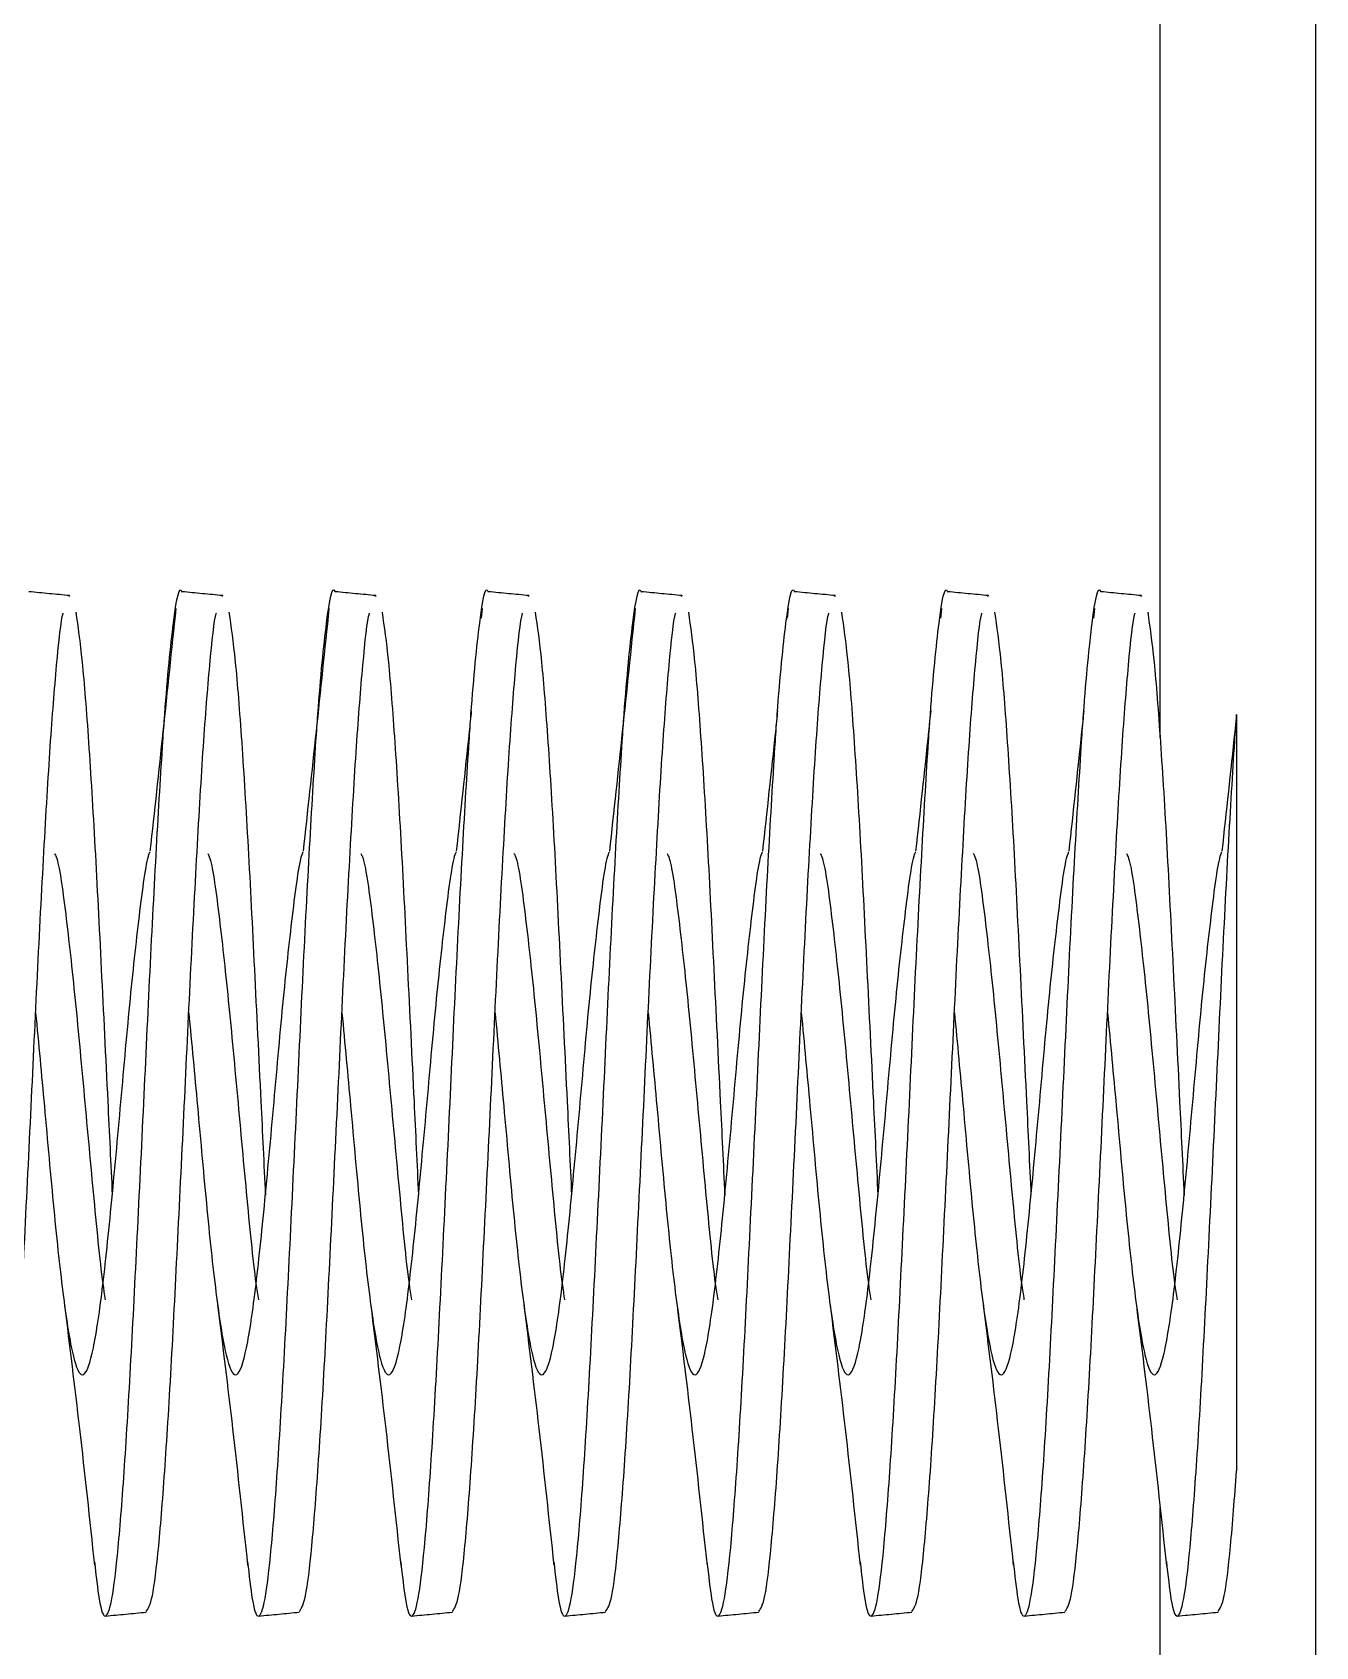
# Model space of a CAD drawing. Header units: millimetres. Extents: x 17243 to 30056, y 9468 to 18529.
# Drawn here: x 23027.64 to 23052.79, y 14768.97 to 14800.6 of the extents above; entities that cross this region are included whole.
import ezdxf

# ---------------------------------------------------------------- set-up
doc = ezdxf.new("R2010")
doc.units = ezdxf.units.MM
doc.layers.get('0').update_dxf_attribs({"lineweight": 18})

msp = doc.modelspace()

# ---------------------------------------------------------------- linework, layer by layer
at = {"color": 7, "linetype": 'Continuous', "lineweight": 25}
for p, q in [((23052.788, 14740.605), (23052.788, 14860.605)), ((23049.738, 14786.784), (23049.738, 14843.868)), ((23036.456, 14789.314), (23036.435, 14789.121)), ((23042.456, 14789.314), (23042.435, 14789.121)), ((23045.456, 14789.314), (23045.435, 14789.121)), ((23048.456, 14789.314), (23048.435, 14789.121)), ((23051.238, 14787.235), (23051.238, 14772.411)), ((23049.738, 14760.341), (23049.738, 14771.691))]:
    msp.add_line(p, q, dxfattribs=at)
for points, knots in [([(23028.375, 14789.565), (23028.242, 14789.578), (23027.977, 14789.603), (23027.711, 14789.628), (23027.578, 14789.641)], [0, 0, 0, 0, 0.4003062, 0.8006202, 0.8006202, 0.8006202, 0.8006202]), ([(23028.862, 14770.634), (23028.892, 14770.363), (23028.965, 14769.721), (23029.075, 14769.466), (23029.204, 14769.795), (23029.326, 14770.816), (23029.452, 14772.427), (23029.578, 14774.531), (23029.7, 14776.982), (23029.829, 14779.605), (23029.95, 14782.236), (23030.078, 14784.682), (23030.174, 14786.295), (23030.281, 14787.871), (23030.411, 14789.148), (23030.52, 14789.794), (23030.577, 14789.637), (23030.578, 14789.634)], [0, 0, 0, 0, 1.125712, 2.664684, 4.225436, 5.767398, 7.321707, 8.876016, 10.417978, 11.97873, 13.517702, 15.0763, 16.624219, 17.087959, 19.184831, 21.261103, 21.292216, 21.292216, 21.292216, 21.292216]), ([(23031.375, 14789.565), (23031.242, 14789.578), (23030.977, 14789.603), (23030.711, 14789.628), (23030.578, 14789.641)], [0, 0, 0, 0, 0.4003062, 0.8006202, 0.8006202, 0.8006202, 0.8006202]), ([(23031.862, 14770.634), (23031.892, 14770.363), (23031.965, 14769.721), (23032.075, 14769.466), (23032.204, 14769.795), (23032.326, 14770.816), (23032.452, 14772.427), (23032.578, 14774.531), (23032.7, 14776.982), (23032.829, 14779.605), (23032.95, 14782.236), (23033.078, 14784.682), (23033.174, 14786.295), (23033.281, 14787.871), (23033.411, 14789.148), (23033.52, 14789.794), (23033.577, 14789.637), (23033.578, 14789.634)], [0, 0, 0, 0, 1.125712, 2.664684, 4.225436, 5.767398, 7.321707, 8.876016, 10.417978, 11.97873, 13.517702, 15.0763, 16.624219, 17.087959, 19.184831, 21.261103, 21.292216, 21.292216, 21.292216, 21.292216]), ([(23034.375, 14789.565), (23034.242, 14789.578), (23033.977, 14789.603), (23033.711, 14789.628), (23033.578, 14789.641)], [0, 0, 0, 0, 0.4003062, 0.8006202, 0.8006202, 0.8006202, 0.8006202]), ([(23034.862, 14770.634), (23034.892, 14770.363), (23034.965, 14769.721), (23035.075, 14769.466), (23035.204, 14769.795), (23035.326, 14770.816), (23035.452, 14772.427), (23035.578, 14774.531), (23035.7, 14776.982), (23035.829, 14779.605), (23035.95, 14782.236), (23036.078, 14784.682), (23036.174, 14786.295), (23036.281, 14787.871), (23036.411, 14789.148), (23036.52, 14789.794), (23036.577, 14789.637), (23036.578, 14789.634)], [0, 0, 0, 0, 1.125712, 2.664684, 4.225436, 5.767398, 7.321707, 8.876016, 10.417978, 11.97873, 13.517702, 15.0763, 16.624219, 17.087959, 19.184831, 21.261103, 21.292216, 21.292216, 21.292216, 21.292216]), ([(23037.375, 14789.565), (23037.242, 14789.578), (23036.977, 14789.603), (23036.711, 14789.628), (23036.578, 14789.641)], [0, 0, 0, 0, 0.4003062, 0.8006202, 0.8006202, 0.8006202, 0.8006202]), ([(23037.862, 14770.634), (23037.892, 14770.363), (23037.965, 14769.721), (23038.075, 14769.466), (23038.204, 14769.795), (23038.326, 14770.816), (23038.452, 14772.427), (23038.578, 14774.531), (23038.7, 14776.982), (23038.829, 14779.605), (23038.95, 14782.236), (23039.078, 14784.682), (23039.174, 14786.295), (23039.281, 14787.871), (23039.411, 14789.148), (23039.52, 14789.794), (23039.577, 14789.637), (23039.578, 14789.634)], [0, 0, 0, 0, 1.125712, 2.664684, 4.225436, 5.767398, 7.321707, 8.876016, 10.417978, 11.97873, 13.517702, 15.0763, 16.624219, 17.087959, 19.184831, 21.261103, 21.292216, 21.292216, 21.292216, 21.292216]), ([(23040.375, 14789.565), (23040.242, 14789.578), (23039.977, 14789.603), (23039.711, 14789.628), (23039.578, 14789.641)], [0, 0, 0, 0, 0.4003062, 0.8006202, 0.8006202, 0.8006202, 0.8006202]), ([(23040.862, 14770.634), (23040.892, 14770.363), (23040.965, 14769.721), (23041.075, 14769.466), (23041.204, 14769.795), (23041.326, 14770.816), (23041.452, 14772.427), (23041.578, 14774.531), (23041.7, 14776.982), (23041.829, 14779.605), (23041.95, 14782.236), (23042.078, 14784.682), (23042.174, 14786.295), (23042.281, 14787.871), (23042.411, 14789.148), (23042.52, 14789.794), (23042.577, 14789.637), (23042.578, 14789.634)], [0, 0, 0, 0, 1.125712, 2.664684, 4.225436, 5.767398, 7.321707, 8.876016, 10.417978, 11.97873, 13.517702, 15.0763, 16.624219, 17.087959, 19.184831, 21.261103, 21.292216, 21.292216, 21.292216, 21.292216]), ([(23043.375, 14789.565), (23043.242, 14789.578), (23042.977, 14789.603), (23042.711, 14789.628), (23042.578, 14789.641)], [0, 0, 0, 0, 0.4003062, 0.8006202, 0.8006202, 0.8006202, 0.8006202]), ([(23043.862, 14770.634), (23043.892, 14770.363), (23043.965, 14769.721), (23044.075, 14769.466), (23044.204, 14769.795), (23044.326, 14770.816), (23044.452, 14772.427), (23044.578, 14774.531), (23044.7, 14776.982), (23044.829, 14779.605), (23044.95, 14782.236), (23045.078, 14784.682), (23045.174, 14786.295), (23045.281, 14787.871), (23045.411, 14789.148), (23045.52, 14789.794), (23045.577, 14789.637), (23045.578, 14789.634)], [0, 0, 0, 0, 1.125712, 2.664684, 4.225436, 5.767398, 7.321707, 8.876016, 10.417978, 11.97873, 13.517702, 15.0763, 16.624219, 17.087959, 19.184831, 21.261103, 21.292216, 21.292216, 21.292216, 21.292216]), ([(23046.375, 14789.565), (23046.242, 14789.578), (23045.977, 14789.603), (23045.711, 14789.628), (23045.578, 14789.641)], [0, 0, 0, 0, 0.4003062, 0.8006202, 0.8006202, 0.8006202, 0.8006202]), ([(23046.862, 14770.634), (23046.892, 14770.363), (23046.965, 14769.721), (23047.075, 14769.466), (23047.204, 14769.795), (23047.326, 14770.816), (23047.452, 14772.427), (23047.578, 14774.531), (23047.7, 14776.982), (23047.829, 14779.605), (23047.95, 14782.236), (23048.078, 14784.682), (23048.174, 14786.295), (23048.281, 14787.871), (23048.411, 14789.148), (23048.52, 14789.794), (23048.577, 14789.637), (23048.578, 14789.634)], [0, 0, 0, 0, 1.125712, 2.664684, 4.225436, 5.767398, 7.321707, 8.876016, 10.417978, 11.97873, 13.517702, 15.0763, 16.624219, 17.087959, 19.184831, 21.261103, 21.292216, 21.292216, 21.292216, 21.292216]), ([(23049.375, 14789.565), (23049.242, 14789.578), (23048.977, 14789.603), (23048.711, 14789.628), (23048.578, 14789.641)], [0, 0, 0, 0, 0.4003062, 0.8006202, 0.8006202, 0.8006202, 0.8006202]), ([(23028.365, 14789.551), (23028.366, 14789.558), (23028.37, 14789.572), (23028.373, 14789.559), (23028.375, 14789.552)], [0, 0, 0, 0, 0.01427043, 0.02936317, 0.02936317, 0.02936317, 0.02936317]), ([(23030.456, 14789.314), (23030.372, 14788.508), (23030.205, 14786.903), (23030.035, 14785.335), (23029.95, 14784.556)], [0, 0, 0, 0, 2.405642, 4.785197, 4.785197, 4.785197, 4.785197]), ([(23031.365, 14789.551), (23031.366, 14789.558), (23031.37, 14789.572), (23031.373, 14789.559), (23031.375, 14789.552)], [0, 0, 0, 0, 0.01427043, 0.02936317, 0.02936317, 0.02936317, 0.02936317]), ([(23033.456, 14789.314), (23033.372, 14788.508), (23033.205, 14786.903), (23033.035, 14785.335), (23032.95, 14784.556)], [0, 0, 0, 0, 2.405642, 4.785197, 4.785197, 4.785197, 4.785197]), ([(23034.365, 14789.551), (23034.366, 14789.558), (23034.37, 14789.572), (23034.373, 14789.559), (23034.375, 14789.552)], [0, 0, 0, 0, 0.01427043, 0.02936317, 0.02936317, 0.02936317, 0.02936317]), ([(23037.365, 14789.551), (23037.366, 14789.558), (23037.37, 14789.572), (23037.373, 14789.559), (23037.375, 14789.552)], [0, 0, 0, 0, 0.01427043, 0.02936317, 0.02936317, 0.02936317, 0.02936317]), ([(23039.456, 14789.314), (23039.372, 14788.508), (23039.205, 14786.903), (23039.035, 14785.335), (23038.95, 14784.556)], [0, 0, 0, 0, 2.405642, 4.785197, 4.785197, 4.785197, 4.785197]), ([(23040.365, 14789.551), (23040.366, 14789.558), (23040.37, 14789.572), (23040.373, 14789.559), (23040.375, 14789.552)], [0, 0, 0, 0, 0.01427043, 0.02936317, 0.02936317, 0.02936317, 0.02936317]), ([(23043.365, 14789.551), (23043.366, 14789.558), (23043.37, 14789.572), (23043.373, 14789.559), (23043.375, 14789.552)], [0, 0, 0, 0, 0.01427043, 0.02936317, 0.02936317, 0.02936317, 0.02936317]), ([(23046.365, 14789.551), (23046.366, 14789.558), (23046.37, 14789.572), (23046.373, 14789.559), (23046.375, 14789.552)], [0, 0, 0, 0, 0.01427043, 0.02936317, 0.02936317, 0.02936317, 0.02936317]), ([(23049.365, 14789.551), (23049.366, 14789.558), (23049.37, 14789.572), (23049.373, 14789.559), (23049.375, 14789.552)], [0, 0, 0, 0, 0.01427043, 0.02936317, 0.02936317, 0.02936317, 0.02936317]), ([(23026.875, 14769.657), (23026.916, 14769.716), (23026.999, 14769.837), (23027.12, 14770.859), (23027.246, 14772.436), (23027.373, 14774.517), (23027.494, 14776.943), (23027.623, 14779.543), (23027.744, 14782.158), (23027.872, 14784.587), (23027.996, 14786.7), (23028.12, 14788.252), (23028.207, 14789.099), (23028.249, 14789.218), (23028.25, 14789.221)], [0, 0, 0, 0, 1.725136, 3.502659, 5.294415, 7.086172, 8.863695, 10.662879, 12.436954, 14.233656, 16.018045, 17.802435, 19.599136, 19.635963, 19.635963, 19.635963, 19.635963]), ([(23028.497, 14789.239), (23028.538, 14788.956), (23028.62, 14788.388), (23028.746, 14786.763), (23028.873, 14784.694), (23028.994, 14782.268), (23029.111, 14779.902), (23029.181, 14778.428), (23029.21, 14777.818)], [0, 0, 0, 0, 1.992996, 4.001951, 6.010906, 8.003902, 10.021185, 11.446146, 11.446146, 11.446146, 11.446146]), ([(23029.875, 14769.657), (23029.916, 14769.716), (23029.999, 14769.837), (23030.12, 14770.859), (23030.246, 14772.436), (23030.373, 14774.517), (23030.494, 14776.943), (23030.623, 14779.543), (23030.744, 14782.158), (23030.872, 14784.587), (23030.996, 14786.7), (23031.12, 14788.252), (23031.207, 14789.099), (23031.249, 14789.218), (23031.25, 14789.221)], [0, 0, 0, 0, 1.725136, 3.502659, 5.294415, 7.086172, 8.863695, 10.662879, 12.436954, 14.233656, 16.018045, 17.802435, 19.599136, 19.635963, 19.635963, 19.635963, 19.635963]), ([(23031.497, 14789.239), (23031.538, 14788.956), (23031.62, 14788.388), (23031.746, 14786.763), (23031.873, 14784.694), (23031.994, 14782.268), (23032.111, 14779.902), (23032.181, 14778.428), (23032.21, 14777.818)], [0, 0, 0, 0, 1.992996, 4.001951, 6.010906, 8.003902, 10.021185, 11.446146, 11.446146, 11.446146, 11.446146]), ([(23032.875, 14769.657), (23032.916, 14769.716), (23032.999, 14769.837), (23033.12, 14770.859), (23033.246, 14772.436), (23033.373, 14774.517), (23033.494, 14776.943), (23033.623, 14779.543), (23033.744, 14782.158), (23033.872, 14784.587), (23033.996, 14786.7), (23034.12, 14788.252), (23034.207, 14789.099), (23034.249, 14789.218), (23034.25, 14789.221)], [0, 0, 0, 0, 1.725136, 3.502659, 5.294415, 7.086172, 8.863695, 10.662879, 12.436954, 14.233656, 16.018045, 17.802435, 19.599136, 19.635963, 19.635963, 19.635963, 19.635963]), ([(23034.497, 14789.239), (23034.538, 14788.956), (23034.62, 14788.388), (23034.746, 14786.763), (23034.873, 14784.694), (23034.994, 14782.268), (23035.111, 14779.902), (23035.181, 14778.428), (23035.21, 14777.818)], [0, 0, 0, 0, 1.992996, 4.001951, 6.010906, 8.003902, 10.021185, 11.446146, 11.446146, 11.446146, 11.446146]), ([(23035.875, 14769.657), (23035.916, 14769.716), (23035.999, 14769.837), (23036.12, 14770.859), (23036.246, 14772.436), (23036.373, 14774.517), (23036.494, 14776.943), (23036.623, 14779.543), (23036.744, 14782.158), (23036.872, 14784.587), (23036.996, 14786.7), (23037.12, 14788.252), (23037.207, 14789.099), (23037.249, 14789.218), (23037.25, 14789.221)], [0, 0, 0, 0, 1.725136, 3.502659, 5.294415, 7.086172, 8.863695, 10.662879, 12.436954, 14.233656, 16.018045, 17.802435, 19.599136, 19.635963, 19.635963, 19.635963, 19.635963]), ([(23037.497, 14789.239), (23037.538, 14788.956), (23037.62, 14788.388), (23037.746, 14786.763), (23037.873, 14784.694), (23037.994, 14782.268), (23038.111, 14779.902), (23038.181, 14778.428), (23038.21, 14777.818)], [0, 0, 0, 0, 1.992996, 4.001951, 6.010906, 8.003902, 10.021185, 11.446146, 11.446146, 11.446146, 11.446146]), ([(23038.875, 14769.657), (23038.916, 14769.716), (23038.999, 14769.837), (23039.12, 14770.859), (23039.246, 14772.436), (23039.373, 14774.517), (23039.494, 14776.943), (23039.623, 14779.543), (23039.744, 14782.158), (23039.872, 14784.587), (23039.996, 14786.7), (23040.12, 14788.252), (23040.207, 14789.099), (23040.249, 14789.218), (23040.25, 14789.221)], [0, 0, 0, 0, 1.725136, 3.502659, 5.294415, 7.086172, 8.863695, 10.662879, 12.436954, 14.233656, 16.018045, 17.802435, 19.599136, 19.635963, 19.635963, 19.635963, 19.635963]), ([(23040.497, 14789.239), (23040.538, 14788.956), (23040.62, 14788.388), (23040.746, 14786.763), (23040.873, 14784.694), (23040.994, 14782.268), (23041.111, 14779.902), (23041.181, 14778.428), (23041.21, 14777.818)], [0, 0, 0, 0, 1.992996, 4.001951, 6.010906, 8.003902, 10.021185, 11.446146, 11.446146, 11.446146, 11.446146]), ([(23041.875, 14769.657), (23041.916, 14769.716), (23041.999, 14769.837), (23042.12, 14770.859), (23042.246, 14772.436), (23042.373, 14774.517), (23042.494, 14776.943), (23042.623, 14779.543), (23042.744, 14782.158), (23042.872, 14784.587), (23042.996, 14786.7), (23043.12, 14788.252), (23043.207, 14789.099), (23043.249, 14789.218), (23043.25, 14789.221)], [0, 0, 0, 0, 1.725136, 3.502659, 5.294415, 7.086172, 8.863695, 10.662879, 12.436954, 14.233656, 16.018045, 17.802435, 19.599136, 19.635963, 19.635963, 19.635963, 19.635963]), ([(23043.497, 14789.239), (23043.538, 14788.956), (23043.62, 14788.388), (23043.746, 14786.763), (23043.873, 14784.694), (23043.994, 14782.268), (23044.111, 14779.902), (23044.181, 14778.428), (23044.21, 14777.818)], [0, 0, 0, 0, 1.992996, 4.001951, 6.010906, 8.003902, 10.021185, 11.446146, 11.446146, 11.446146, 11.446146]), ([(23044.875, 14769.657), (23044.916, 14769.716), (23044.999, 14769.837), (23045.12, 14770.859), (23045.246, 14772.436), (23045.373, 14774.517), (23045.494, 14776.943), (23045.623, 14779.543), (23045.744, 14782.158), (23045.872, 14784.587), (23045.996, 14786.7), (23046.12, 14788.252), (23046.207, 14789.099), (23046.249, 14789.218), (23046.25, 14789.221)], [0, 0, 0, 0, 1.725136, 3.502659, 5.294415, 7.086172, 8.863695, 10.662879, 12.436954, 14.233656, 16.018045, 17.802435, 19.599136, 19.635963, 19.635963, 19.635963, 19.635963]), ([(23046.497, 14789.239), (23046.538, 14788.956), (23046.62, 14788.388), (23046.746, 14786.763), (23046.873, 14784.694), (23046.994, 14782.268), (23047.111, 14779.902), (23047.181, 14778.428), (23047.21, 14777.818)], [0, 0, 0, 0, 1.992996, 4.001951, 6.010906, 8.003902, 10.021185, 11.446146, 11.446146, 11.446146, 11.446146]), ([(23047.875, 14769.657), (23047.916, 14769.716), (23047.999, 14769.837), (23048.12, 14770.859), (23048.246, 14772.436), (23048.373, 14774.517), (23048.494, 14776.943), (23048.623, 14779.543), (23048.744, 14782.158), (23048.872, 14784.587), (23048.996, 14786.7), (23049.12, 14788.252), (23049.207, 14789.099), (23049.249, 14789.218), (23049.25, 14789.221)], [0, 0, 0, 0, 1.725136, 3.502659, 5.294415, 7.086172, 8.863695, 10.662879, 12.436954, 14.233656, 16.018045, 17.802435, 19.599136, 19.635963, 19.635963, 19.635963, 19.635963]), ([(23049.497, 14789.239), (23049.538, 14788.956), (23049.62, 14788.388), (23049.746, 14786.763), (23049.873, 14784.694), (23049.994, 14782.268), (23050.111, 14779.902), (23050.181, 14778.428), (23050.21, 14777.818)], [0, 0, 0, 0, 1.992996, 4.001951, 6.010906, 8.003902, 10.021185, 11.446146, 11.446146, 11.446146, 11.446146]), ([(23036.245, 14787.308), (23036.231, 14787.173), (23036.134, 14786.242), (23036.035, 14785.333), (23035.95, 14784.556)], [0, 0, 0, 0, 0.401644, 2.768222, 2.768222, 2.768222, 2.768222]), ([(23042.245, 14787.308), (23042.231, 14787.173), (23042.134, 14786.242), (23042.035, 14785.333), (23041.95, 14784.556)], [0, 0, 0, 0, 0.401644, 2.768222, 2.768222, 2.768222, 2.768222]), ([(23045.245, 14787.308), (23045.231, 14787.173), (23045.134, 14786.242), (23045.035, 14785.333), (23044.95, 14784.556)], [0, 0, 0, 0, 0.401644, 2.768222, 2.768222, 2.768222, 2.768222]), ([(23048.245, 14787.308), (23048.231, 14787.173), (23048.134, 14786.242), (23048.035, 14785.333), (23047.95, 14784.556)], [0, 0, 0, 0, 0.401644, 2.768222, 2.768222, 2.768222, 2.768222]), ([(23049.862, 14770.634), (23049.892, 14770.363), (23049.965, 14769.721), (23050.075, 14769.466), (23050.204, 14769.795), (23050.326, 14770.816), (23050.452, 14772.427), (23050.578, 14774.531), (23050.7, 14776.982), (23050.829, 14779.605), (23050.95, 14782.237), (23051.078, 14784.678), (23051.174, 14786.304), (23051.226, 14787.061), (23051.238, 14787.235)], [0, 0, 0, 0, 1.240514, 2.936433, 4.656354, 6.355568, 8.068389, 9.781209, 11.480423, 13.200344, 14.896263, 16.61381, 18.319588, 18.830622, 18.830622, 18.830622, 18.830622]), ([(23051.228, 14787.14), (23051.219, 14787.061), (23051.128, 14786.187), (23051.035, 14785.333), (23050.95, 14784.556)], [0, 0, 0, 0, 0.23415, 2.598732, 2.598732, 2.598732, 2.598732]), ([(23027.71, 14781.391), (23027.767, 14780.785), (23027.887, 14779.508), (23028.065, 14777.481), (23028.254, 14775.727), (23028.443, 14774.559), (23028.627, 14774.158), (23028.818, 14774.587), (23029.004, 14775.781), (23029.19, 14777.557), (23029.381, 14779.638), (23029.565, 14781.739), (23029.754, 14783.426), (23029.883, 14784.404), (23029.947, 14784.535), (23029.95, 14784.54)], [0, 0, 0, 0, 1.321787, 2.785945, 4.258357, 5.73077, 7.194928, 8.671897, 10.138824, 11.605751, 13.08272, 14.546878, 16.01929, 17.491703, 17.553214, 17.553214, 17.553214, 17.553214]), ([(23030.71, 14781.391), (23030.767, 14780.785), (23030.887, 14779.508), (23031.065, 14777.481), (23031.254, 14775.727), (23031.443, 14774.559), (23031.627, 14774.158), (23031.818, 14774.587), (23032.004, 14775.781), (23032.19, 14777.557), (23032.381, 14779.638), (23032.565, 14781.739), (23032.754, 14783.426), (23032.883, 14784.404), (23032.947, 14784.535), (23032.95, 14784.54)], [0, 0, 0, 0, 1.321787, 2.785945, 4.258357, 5.73077, 7.194928, 8.671897, 10.138824, 11.605751, 13.08272, 14.546878, 16.01929, 17.491703, 17.553214, 17.553214, 17.553214, 17.553214]), ([(23033.71, 14781.391), (23033.767, 14780.785), (23033.887, 14779.508), (23034.065, 14777.481), (23034.254, 14775.727), (23034.443, 14774.559), (23034.627, 14774.158), (23034.818, 14774.587), (23035.004, 14775.781), (23035.19, 14777.557), (23035.381, 14779.638), (23035.565, 14781.739), (23035.754, 14783.426), (23035.883, 14784.404), (23035.947, 14784.535), (23035.95, 14784.54)], [0, 0, 0, 0, 1.321787, 2.785945, 4.258357, 5.73077, 7.194928, 8.671897, 10.138824, 11.605751, 13.08272, 14.546878, 16.01929, 17.491703, 17.553214, 17.553214, 17.553214, 17.553214]), ([(23036.71, 14781.391), (23036.767, 14780.785), (23036.887, 14779.508), (23037.065, 14777.481), (23037.254, 14775.727), (23037.443, 14774.559), (23037.627, 14774.158), (23037.818, 14774.587), (23038.004, 14775.781), (23038.19, 14777.557), (23038.381, 14779.638), (23038.565, 14781.739), (23038.754, 14783.426), (23038.883, 14784.404), (23038.947, 14784.535), (23038.95, 14784.54)], [0, 0, 0, 0, 1.321787, 2.785945, 4.258357, 5.73077, 7.194928, 8.671897, 10.138824, 11.605751, 13.08272, 14.546878, 16.01929, 17.491703, 17.553214, 17.553214, 17.553214, 17.553214]), ([(23039.71, 14781.391), (23039.767, 14780.785), (23039.887, 14779.508), (23040.065, 14777.481), (23040.254, 14775.727), (23040.443, 14774.559), (23040.627, 14774.158), (23040.818, 14774.587), (23041.004, 14775.781), (23041.19, 14777.557), (23041.381, 14779.638), (23041.565, 14781.739), (23041.754, 14783.426), (23041.883, 14784.404), (23041.947, 14784.535), (23041.95, 14784.54)], [0, 0, 0, 0, 1.321787, 2.785945, 4.258357, 5.73077, 7.194928, 8.671897, 10.138824, 11.605751, 13.08272, 14.546878, 16.01929, 17.491703, 17.553214, 17.553214, 17.553214, 17.553214]), ([(23042.71, 14781.391), (23042.767, 14780.785), (23042.887, 14779.508), (23043.065, 14777.481), (23043.254, 14775.727), (23043.443, 14774.559), (23043.627, 14774.158), (23043.818, 14774.587), (23044.004, 14775.781), (23044.19, 14777.557), (23044.381, 14779.638), (23044.565, 14781.739), (23044.754, 14783.426), (23044.883, 14784.404), (23044.947, 14784.535), (23044.95, 14784.54)], [0, 0, 0, 0, 1.321787, 2.785945, 4.258357, 5.73077, 7.194928, 8.671897, 10.138824, 11.605751, 13.08272, 14.546878, 16.01929, 17.491703, 17.553214, 17.553214, 17.553214, 17.553214]), ([(23045.71, 14781.391), (23045.767, 14780.785), (23045.887, 14779.508), (23046.065, 14777.481), (23046.254, 14775.727), (23046.443, 14774.559), (23046.627, 14774.158), (23046.818, 14774.587), (23047.004, 14775.781), (23047.19, 14777.557), (23047.381, 14779.638), (23047.565, 14781.739), (23047.754, 14783.426), (23047.883, 14784.404), (23047.947, 14784.535), (23047.95, 14784.54)], [0, 0, 0, 0, 1.321787, 2.785945, 4.258357, 5.73077, 7.194928, 8.671897, 10.138824, 11.605751, 13.08272, 14.546878, 16.01929, 17.491703, 17.553214, 17.553214, 17.553214, 17.553214]), ([(23048.71, 14781.391), (23048.767, 14780.785), (23048.887, 14779.508), (23049.065, 14777.481), (23049.254, 14775.727), (23049.443, 14774.559), (23049.627, 14774.158), (23049.818, 14774.587), (23050.004, 14775.781), (23050.19, 14777.557), (23050.381, 14779.638), (23050.565, 14781.739), (23050.754, 14783.426), (23050.883, 14784.404), (23050.947, 14784.535), (23050.95, 14784.54)], [0, 0, 0, 0, 1.321787, 2.785945, 4.258357, 5.73077, 7.194928, 8.671897, 10.138824, 11.605751, 13.08272, 14.546878, 16.01929, 17.491703, 17.553214, 17.553214, 17.553214, 17.553214]), ([(23028.08, 14784.51), (23028.091, 14784.491), (23028.164, 14784.359), (23028.298, 14783.371), (23028.484, 14781.696), (23028.675, 14779.616), (23028.859, 14777.612), (23028.994, 14776.237), (23029.065, 14775.816), (23029.073, 14775.766)], [0, 0, 0, 0, 0.273415, 1.932071, 3.590727, 5.260744, 6.916267, 8.581129, 8.807701, 8.807701, 8.807701, 8.807701]), ([(23031.08, 14784.51), (23031.091, 14784.491), (23031.164, 14784.359), (23031.298, 14783.371), (23031.484, 14781.696), (23031.675, 14779.616), (23031.859, 14777.612), (23031.994, 14776.237), (23032.065, 14775.816), (23032.073, 14775.766)], [0, 0, 0, 0, 0.273415, 1.932071, 3.590727, 5.260744, 6.916267, 8.581129, 8.807701, 8.807701, 8.807701, 8.807701]), ([(23034.08, 14784.51), (23034.091, 14784.491), (23034.164, 14784.359), (23034.298, 14783.371), (23034.484, 14781.696), (23034.675, 14779.616), (23034.859, 14777.612), (23034.994, 14776.237), (23035.065, 14775.816), (23035.073, 14775.766)], [0, 0, 0, 0, 0.273415, 1.932071, 3.590727, 5.260744, 6.916267, 8.581129, 8.807701, 8.807701, 8.807701, 8.807701]), ([(23037.08, 14784.51), (23037.091, 14784.491), (23037.164, 14784.359), (23037.298, 14783.371), (23037.484, 14781.696), (23037.675, 14779.616), (23037.859, 14777.612), (23037.994, 14776.237), (23038.065, 14775.816), (23038.073, 14775.766)], [0, 0, 0, 0, 0.273415, 1.932071, 3.590727, 5.260744, 6.916267, 8.581129, 8.807701, 8.807701, 8.807701, 8.807701]), ([(23040.08, 14784.51), (23040.091, 14784.491), (23040.164, 14784.359), (23040.298, 14783.371), (23040.484, 14781.696), (23040.675, 14779.616), (23040.859, 14777.612), (23040.994, 14776.237), (23041.065, 14775.816), (23041.073, 14775.766)], [0, 0, 0, 0, 0.273415, 1.932071, 3.590727, 5.260744, 6.916267, 8.581129, 8.807701, 8.807701, 8.807701, 8.807701]), ([(23043.08, 14784.51), (23043.091, 14784.491), (23043.164, 14784.359), (23043.298, 14783.371), (23043.484, 14781.696), (23043.675, 14779.616), (23043.859, 14777.612), (23043.994, 14776.237), (23044.065, 14775.816), (23044.073, 14775.766)], [0, 0, 0, 0, 0.273415, 1.932071, 3.590727, 5.260744, 6.916267, 8.581129, 8.807701, 8.807701, 8.807701, 8.807701]), ([(23046.08, 14784.51), (23046.091, 14784.491), (23046.164, 14784.359), (23046.298, 14783.371), (23046.484, 14781.696), (23046.675, 14779.616), (23046.859, 14777.612), (23046.994, 14776.237), (23047.065, 14775.816), (23047.073, 14775.766)], [0, 0, 0, 0, 0.273415, 1.932071, 3.590727, 5.260744, 6.916267, 8.581129, 8.807701, 8.807701, 8.807701, 8.807701]), ([(23049.08, 14784.51), (23049.091, 14784.491), (23049.164, 14784.359), (23049.298, 14783.371), (23049.484, 14781.696), (23049.675, 14779.616), (23049.859, 14777.612), (23049.994, 14776.237), (23050.065, 14775.816), (23050.073, 14775.766)], [0, 0, 0, 0, 0.273415, 1.932071, 3.590727, 5.260744, 6.916267, 8.581129, 8.807701, 8.807701, 8.807701, 8.807701]), ([(23028.275, 14775.659), (23028.374, 14774.861), (23028.578, 14773.217), (23028.766, 14771.461), (23028.863, 14770.557)], [0, 0, 0, 0, 2.493738, 5.135793, 5.135793, 5.135793, 5.135793]), ([(23031.275, 14775.659), (23031.374, 14774.861), (23031.578, 14773.217), (23031.766, 14771.461), (23031.863, 14770.557)], [0, 0, 0, 0, 2.493738, 5.135793, 5.135793, 5.135793, 5.135793]), ([(23034.275, 14775.659), (23034.374, 14774.861), (23034.578, 14773.217), (23034.766, 14771.461), (23034.863, 14770.557)], [0, 0, 0, 0, 2.493738, 5.135793, 5.135793, 5.135793, 5.135793]), ([(23037.275, 14775.659), (23037.374, 14774.861), (23037.578, 14773.217), (23037.766, 14771.461), (23037.863, 14770.557)], [0, 0, 0, 0, 2.493738, 5.135793, 5.135793, 5.135793, 5.135793]), ([(23040.275, 14775.659), (23040.374, 14774.861), (23040.578, 14773.217), (23040.766, 14771.461), (23040.863, 14770.557)], [0, 0, 0, 0, 2.493738, 5.135793, 5.135793, 5.135793, 5.135793]), ([(23043.275, 14775.659), (23043.374, 14774.861), (23043.578, 14773.217), (23043.766, 14771.461), (23043.863, 14770.557)], [0, 0, 0, 0, 2.493738, 5.135793, 5.135793, 5.135793, 5.135793]), ([(23046.275, 14775.659), (23046.374, 14774.861), (23046.578, 14773.217), (23046.766, 14771.461), (23046.863, 14770.557)], [0, 0, 0, 0, 2.493738, 5.135793, 5.135793, 5.135793, 5.135793]), ([(23049.275, 14775.659), (23049.374, 14774.861), (23049.578, 14773.217), (23049.766, 14771.461), (23049.863, 14770.557)], [0, 0, 0, 0, 2.493738, 5.135793, 5.135793, 5.135793, 5.135793]), ([(23050.875, 14769.657), (23050.916, 14769.718), (23050.999, 14769.842), (23051.117, 14770.818), (23051.199, 14771.89), (23051.238, 14772.411)], [0, 0, 0, 0, 0.92842, 1.885033, 2.79195, 2.79195, 2.79195, 2.79195]), ([(23029.078, 14769.568), (23029.211, 14769.581), (23029.477, 14769.606), (23029.742, 14769.631), (23029.875, 14769.644)], [0, 0, 0, 0, 0.4003141, 0.8006202, 0.8006202, 0.8006202, 0.8006202]), ([(23032.078, 14769.568), (23032.211, 14769.581), (23032.477, 14769.606), (23032.742, 14769.631), (23032.875, 14769.644)], [0, 0, 0, 0, 0.4003141, 0.8006202, 0.8006202, 0.8006202, 0.8006202]), ([(23035.078, 14769.568), (23035.211, 14769.581), (23035.477, 14769.606), (23035.742, 14769.631), (23035.875, 14769.644)], [0, 0, 0, 0, 0.4003141, 0.8006202, 0.8006202, 0.8006202, 0.8006202]), ([(23038.078, 14769.568), (23038.211, 14769.581), (23038.477, 14769.606), (23038.742, 14769.631), (23038.875, 14769.644)], [0, 0, 0, 0, 0.4003141, 0.8006202, 0.8006202, 0.8006202, 0.8006202]), ([(23041.078, 14769.568), (23041.211, 14769.581), (23041.477, 14769.606), (23041.742, 14769.631), (23041.875, 14769.644)], [0, 0, 0, 0, 0.4003141, 0.8006202, 0.8006202, 0.8006202, 0.8006202]), ([(23044.078, 14769.568), (23044.211, 14769.581), (23044.477, 14769.606), (23044.742, 14769.631), (23044.875, 14769.644)], [0, 0, 0, 0, 0.4003141, 0.8006202, 0.8006202, 0.8006202, 0.8006202]), ([(23047.078, 14769.568), (23047.211, 14769.581), (23047.477, 14769.606), (23047.742, 14769.631), (23047.875, 14769.644)], [0, 0, 0, 0, 0.4003141, 0.8006202, 0.8006202, 0.8006202, 0.8006202]), ([(23050.078, 14769.568), (23050.211, 14769.581), (23050.477, 14769.606), (23050.742, 14769.631), (23050.875, 14769.644)], [0, 0, 0, 0, 0.4003141, 0.8006202, 0.8006202, 0.8006202, 0.8006202])]:
    msp.add_open_spline(points, degree=3, knots=knots, dxfattribs=at)

doc.saveas('drawing.dxf')
